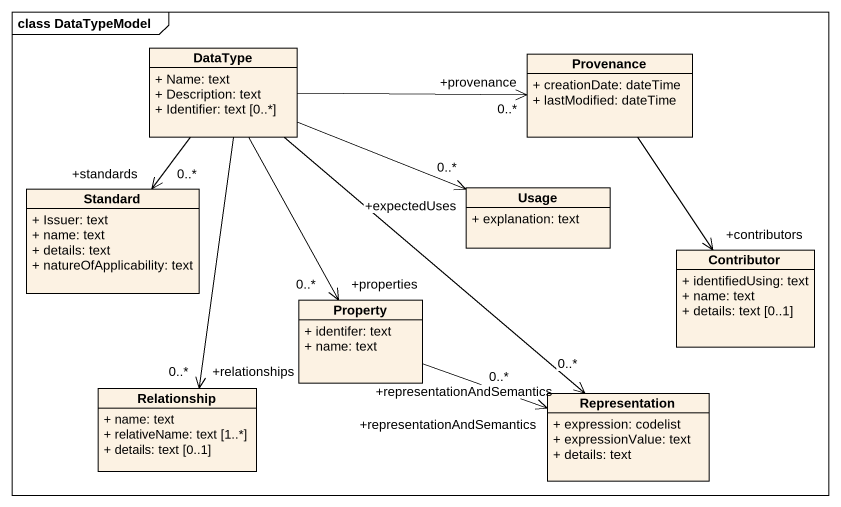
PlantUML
@startuml
mainframe class DataTypeModel
hide circle
hide empty members
skinparam classAttributeIconSize 0
class DataType {
  + Name: text
  + Description: text
  + Identifier: text [0..*]
}
class Provenance {
  + creationDate: dateTime
  + lastModified: dateTime
}
class Standard {
  + Issuer: text
  + name: text
  + details: text
  + natureOfApplicability: text
}
class Usage {
  + explanation: text
}
class Contributor {
  + identifiedUsing: text
  + name: text
  + details: text [0..1]
}
class Property {
  + identifer: text
  + name: text
}
class Relationship {
  + name: text
  + relativeName: text [1..*]
  + details: text [0..1]
}
class Representation {
  + expression: codelist
  + expressionValue: text
  + details: text
}
DataType -right-> "+provenance\n0..*" Provenance
DataType --> "+standards\n0..*" Standard
DataType -right-> "+expectedUses\n0..*" Usage
DataType --> "+properties\n0..*" Property
DataType --> "+relationships\n0..*" Relationship
DataType --> "+representationAndSemantics\n0..*" Representation
Provenance --> "+contributors" Contributor
Property -right-> "+representationAndSemantics\n0..*" Representation
@enduml
